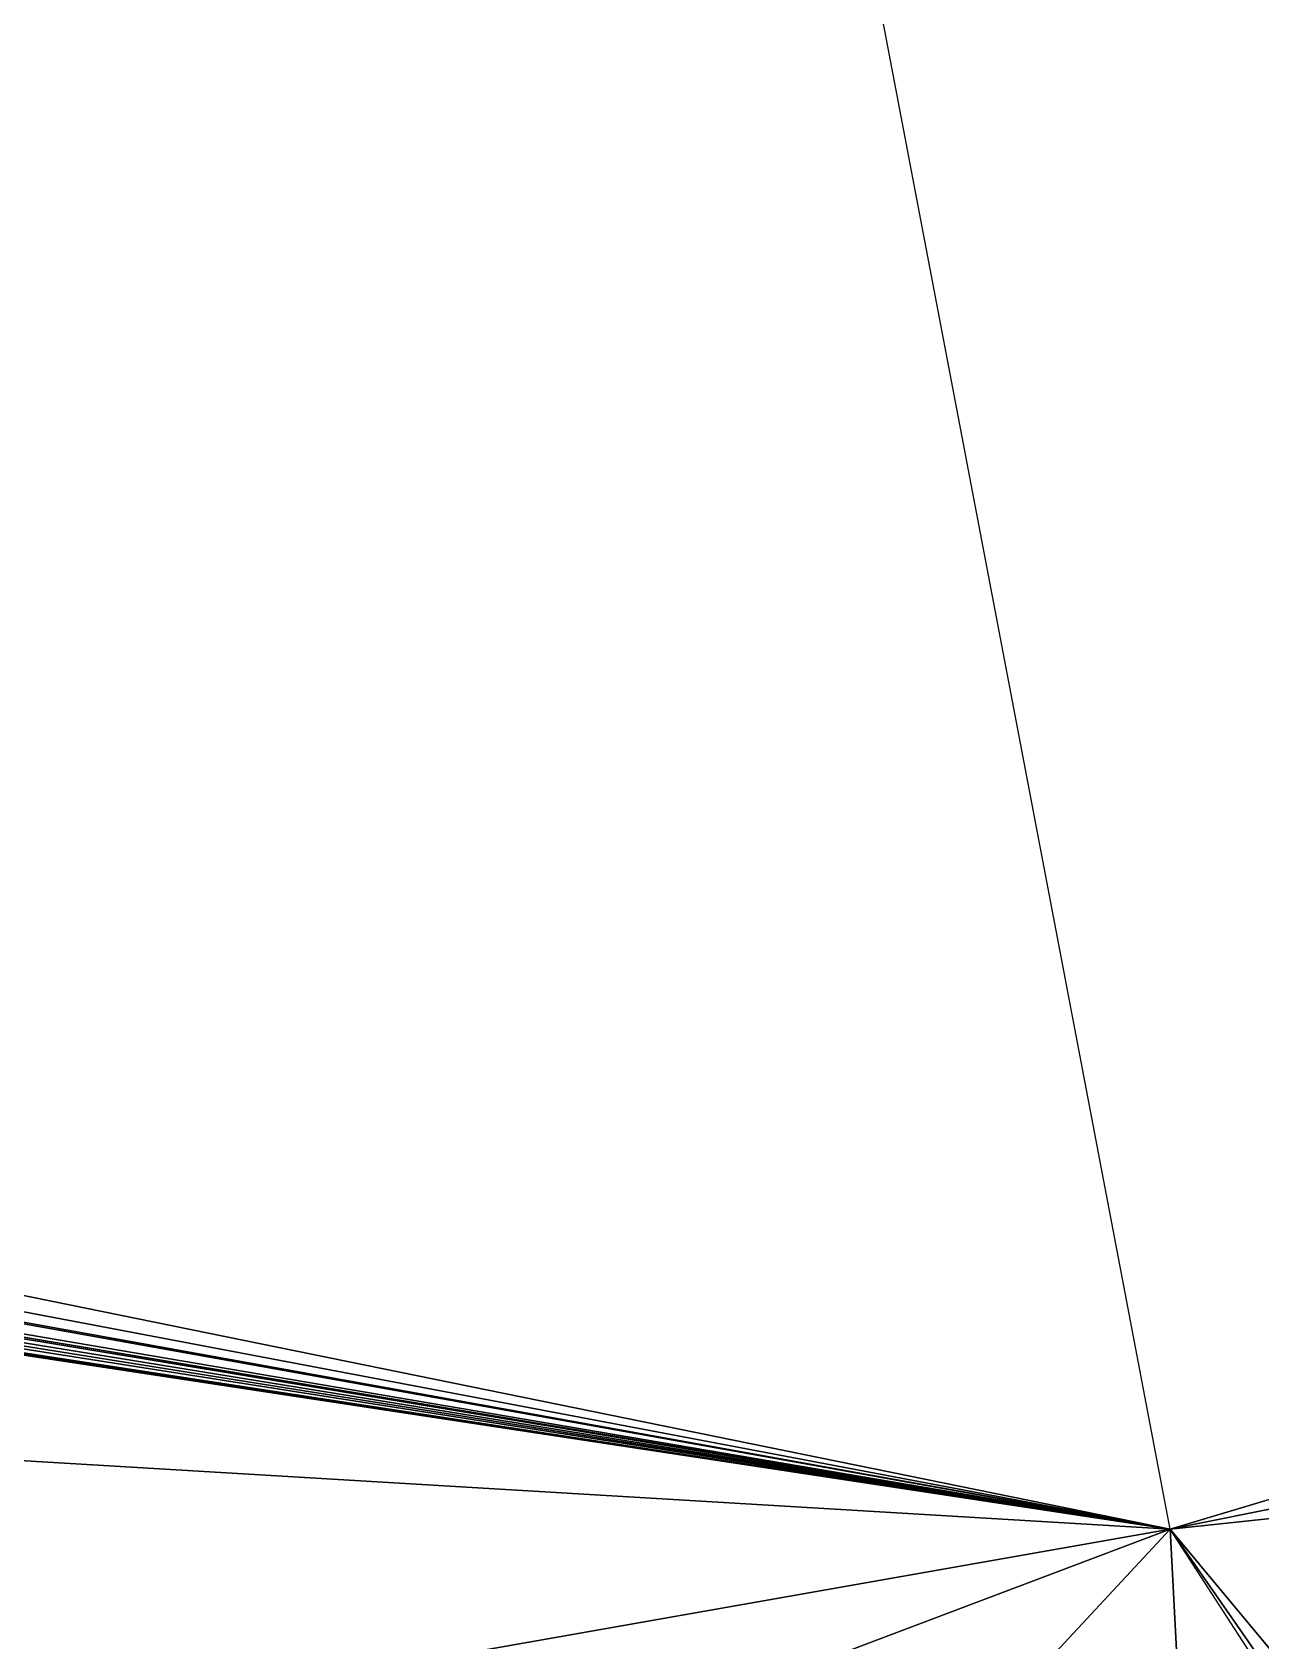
# Model space of a CAD drawing. Header units: metres. Extents: x 503497 to 504361, y 6966567 to 6966857.
# Drawn here: x 504125.05407 to 504125.06317, y 6966703.61247 to 6966703.62438 of the extents above; entities that cross this region are included whole.
import ezdxf

# ---------------------------------------------------------------- set-up
doc = ezdxf.new("R2010")
doc.units = ezdxf.units.M

msp = doc.modelspace()

# ---------------------------------------------------------------- linework, layer by layer
at = {"layer": 'SHADOW_APPROVED_20260111T072000'}
for points in [[(504125.0625, 6966703.6133), (504124.9683, 6966704.1079), (504051.7945, 6966719.0119), (504051.8887, 6966718.5173), (504125.0625, 6966703.6133)], [(504125.4218, 6966703.0603), (504125.0625, 6966703.6133), (504051.8887, 6966718.5173), (504052.248, 6966717.9643), (504125.4218, 6966703.0603)]]:
    msp.add_lwpolyline(points, close=True, dxfattribs=at)
msp.add_lwpolyline([(504124.6436, 6966689.8311), (504125.6223, 6966696.1052), (504122.7613, 6966696.5515), (504123.3955, 6966700.6171), (504123.6735, 6966701.1907), (504124.1841, 6966701.6081), (504124.6865, 6966701.7525), (504126.4679, 6966701.5261), (504126.6349, 6966702.5968), (504125.8564, 6966702.7697), (504125.4218, 6966703.0603), (504125.0625, 6966703.6133), (504124.9683, 6966704.1079), (504125.9354, 6966710.4181), (504127.8093, 6966710.1258), (504128.3574, 6966713.6393), (504140.8554, 6966711.6898), (504140.8554, 6966711.6898), (504140.7719, 6966711.1544), (504144.1851, 6966710.622), (504144.5661, 6966713.0647), (504153.1826, 6966711.7206), (504152.9477, 6966710.2148), (504167.8718, 6966707.8869)], dxfattribs=at)
at = {"layer": 'SHADOW_APPROVED_20260114T072400'}
for points in [[(504125.0625, 6966703.6133), (504124.9683, 6966704.1079), (504052.9599, 6966717.7466), (504053.0541, 6966717.252), (504125.0625, 6966703.6133)], [(504125.4218, 6966703.0603), (504125.0625, 6966703.6133), (504053.0541, 6966717.252), (504053.4134, 6966716.699), (504125.4218, 6966703.0603)]]:
    msp.add_lwpolyline(points, close=True, dxfattribs=at)
msp.add_lwpolyline([(504124.6436, 6966689.8311), (504125.6223, 6966696.1052), (504122.7613, 6966696.5515), (504123.3955, 6966700.6171), (504123.6735, 6966701.1907), (504124.1841, 6966701.6081), (504124.6865, 6966701.7525), (504126.4679, 6966701.5261), (504126.6349, 6966702.5968), (504125.8564, 6966702.7697), (504125.4218, 6966703.0603), (504125.0625, 6966703.6133), (504124.9683, 6966704.1079), (504125.9354, 6966710.4181), (504127.8093, 6966710.1258), (504128.3574, 6966713.6393), (504140.8554, 6966711.6898), (504140.8554, 6966711.6898), (504140.7719, 6966711.1544), (504144.1851, 6966710.622), (504144.5661, 6966713.0647), (504153.1826, 6966711.7206), (504152.9477, 6966710.2148), (504167.8718, 6966707.8869)], dxfattribs=at)
at = {"layer": 'SHADOW_APPROVED_20260122T071500'}
for points in [[(504125.0625, 6966703.6133), (504124.9683, 6966704.1079), (504042.4018, 6966718.876), (504042.496, 6966718.3814), (504125.0625, 6966703.6133)], [(504125.4218, 6966703.0603), (504125.0625, 6966703.6133), (504042.496, 6966718.3814), (504042.8553, 6966717.8284), (504125.4218, 6966703.0603)]]:
    msp.add_lwpolyline(points, close=True, dxfattribs=at)
msp.add_lwpolyline([(504124.6436, 6966689.8311), (504125.6223, 6966696.1052), (504122.7613, 6966696.5515), (504123.3955, 6966700.6171), (504123.6735, 6966701.1907), (504124.1841, 6966701.6081), (504124.6865, 6966701.7525), (504126.4679, 6966701.5261), (504126.6349, 6966702.5968), (504125.8564, 6966702.7697), (504125.4218, 6966703.0603), (504125.0625, 6966703.6133), (504124.9683, 6966704.1079), (504125.9354, 6966710.4181), (504127.8093, 6966710.1258), (504128.3574, 6966713.6393), (504140.8554, 6966711.6898), (504140.8554, 6966711.6898), (504140.7719, 6966711.1544), (504144.1851, 6966710.622), (504144.5661, 6966713.0647), (504153.1826, 6966711.7206), (504152.9477, 6966710.2148), (504167.8718, 6966707.8869)], dxfattribs=at)
at = {"layer": 'SHADOW_APPROVED_20260124T072500'}
for points in [[(504125.0625, 6966703.6133), (504124.9683, 6966704.1079), (504048.7252, 6966715.8229), (504048.8194, 6966715.3283), (504125.0625, 6966703.6133)], [(504125.4218, 6966703.0603), (504125.0625, 6966703.6133), (504048.8194, 6966715.3283), (504049.1787, 6966714.7753), (504125.4218, 6966703.0603)]]:
    msp.add_lwpolyline(points, close=True, dxfattribs=at)
msp.add_lwpolyline([(504124.6436, 6966689.8311), (504125.6223, 6966696.1052), (504122.7613, 6966696.5515), (504123.3955, 6966700.6171), (504123.6735, 6966701.1907), (504124.1841, 6966701.6081), (504124.6865, 6966701.7525), (504126.4679, 6966701.5261), (504126.6349, 6966702.5968), (504125.8564, 6966702.7697), (504125.4218, 6966703.0603), (504125.0625, 6966703.6133), (504124.9683, 6966704.1079), (504125.9354, 6966710.4181), (504127.8093, 6966710.1258), (504128.3574, 6966713.6393), (504140.8554, 6966711.6898), (504140.8554, 6966711.6898), (504140.7719, 6966711.1544), (504144.1851, 6966710.622), (504144.5661, 6966713.0647), (504153.1826, 6966711.7206), (504152.9477, 6966710.2148), (504167.8718, 6966707.8869)], dxfattribs=at)
at = {"layer": 'SHADOW_APPROVED_20260126T071100'}
for points in [[(504125.0625, 6966703.6133), (504124.9683, 6966704.1079), (504036.5432, 6966719.1537), (504036.6374, 6966718.6591), (504125.0625, 6966703.6133)], [(504125.4218, 6966703.0603), (504125.0625, 6966703.6133), (504036.6374, 6966718.6591), (504036.9967, 6966718.1061), (504125.4218, 6966703.0603)]]:
    msp.add_lwpolyline(points, close=True, dxfattribs=at)
msp.add_lwpolyline([(504124.6436, 6966689.8311), (504125.6223, 6966696.1052), (504122.7613, 6966696.5515), (504123.3955, 6966700.6171), (504123.6735, 6966701.1907), (504124.1841, 6966701.6081), (504124.6865, 6966701.7525), (504126.4679, 6966701.5261), (504126.6349, 6966702.5968), (504125.8564, 6966702.7697), (504125.4218, 6966703.0603), (504125.0625, 6966703.6133), (504124.9683, 6966704.1079), (504125.9354, 6966710.4181), (504127.8093, 6966710.1258), (504128.3574, 6966713.6393), (504140.8554, 6966711.6898), (504140.8554, 6966711.6898), (504140.7719, 6966711.1544), (504144.1851, 6966710.622), (504144.5661, 6966713.0647), (504153.1826, 6966711.7206), (504152.9477, 6966710.2148), (504167.8718, 6966707.8869)], dxfattribs=at)
at = {"layer": 'SHADOW_APPROVED_20260127T071900'}
for points in [[(504125.0625, 6966703.6133), (504124.9683, 6966704.1079), (504042.6254, 6966716.6005), (504042.7196, 6966716.1059), (504125.0625, 6966703.6133)], [(504125.4218, 6966703.0603), (504125.0625, 6966703.6133), (504042.7196, 6966716.1059), (504043.0789, 6966715.5529), (504125.4218, 6966703.0603)]]:
    msp.add_lwpolyline(points, close=True, dxfattribs=at)
msp.add_lwpolyline([(504124.6436, 6966689.8311), (504125.6223, 6966696.1052), (504122.7613, 6966696.5515), (504123.3955, 6966700.6171), (504123.6735, 6966701.1907), (504124.1841, 6966701.6081), (504124.6865, 6966701.7525), (504126.4679, 6966701.5261), (504126.6349, 6966702.5968), (504125.8564, 6966702.7697), (504125.4218, 6966703.0603), (504125.0625, 6966703.6133), (504124.9683, 6966704.1079), (504125.9354, 6966710.4181), (504127.8093, 6966710.1258), (504128.3574, 6966713.6393), (504140.8554, 6966711.6898), (504140.8554, 6966711.6898), (504140.7719, 6966711.1544), (504144.1851, 6966710.622), (504144.5661, 6966713.0647), (504153.1826, 6966711.7206), (504152.9477, 6966710.2148), (504167.8718, 6966707.8869)], dxfattribs=at)
at = {"layer": 'SHADOW_APPROVED_20260129T071100'}
for points in [[(504125.0625, 6966703.6133), (504124.9683, 6966704.1079), (504034.5226, 6966718.3267), (504034.6168, 6966717.8321), (504125.0625, 6966703.6133)], [(504125.4218, 6966703.0603), (504125.0625, 6966703.6133), (504034.6168, 6966717.8321), (504034.9761, 6966717.2791), (504125.4218, 6966703.0603)]]:
    msp.add_lwpolyline(points, close=True, dxfattribs=at)
msp.add_lwpolyline([(504124.6436, 6966689.8311), (504125.6223, 6966696.1052), (504122.7613, 6966696.5515), (504123.3955, 6966700.6171), (504123.6735, 6966701.1907), (504124.1841, 6966701.6081), (504124.6865, 6966701.7525), (504126.4679, 6966701.5261), (504126.6349, 6966702.5968), (504125.8564, 6966702.7697), (504125.4218, 6966703.0603), (504125.0625, 6966703.6133), (504124.9683, 6966704.1079), (504125.9354, 6966710.4181), (504127.8093, 6966710.1258), (504128.3574, 6966713.6393), (504140.8554, 6966711.6898), (504140.8554, 6966711.6898), (504140.7719, 6966711.1544), (504144.1851, 6966710.622), (504144.5661, 6966713.0647), (504153.1826, 6966711.7206), (504152.9477, 6966710.2148), (504167.8718, 6966707.8869)], dxfattribs=at)
at = {"layer": 'SHADOW_APPROVED_20260130T071100'}
for points in [[(504125.0625, 6966703.6133), (504124.9683, 6966704.1079), (504033.8364, 6966718.0221), (504033.9306, 6966717.5275), (504125.0625, 6966703.6133)], [(504125.4218, 6966703.0603), (504125.0625, 6966703.6133), (504033.9306, 6966717.5275), (504034.2899, 6966716.9745), (504125.4218, 6966703.0603)]]:
    msp.add_lwpolyline(points, close=True, dxfattribs=at)
msp.add_lwpolyline([(504124.6436, 6966689.8311), (504125.6223, 6966696.1052), (504122.7613, 6966696.5515), (504123.3955, 6966700.6171), (504123.6735, 6966701.1907), (504124.1841, 6966701.6081), (504124.6865, 6966701.7525), (504126.4679, 6966701.5261), (504126.6349, 6966702.5968), (504125.8564, 6966702.7697), (504125.4218, 6966703.0603), (504125.0625, 6966703.6133), (504124.9683, 6966704.1079), (504125.9354, 6966710.4181), (504127.8093, 6966710.1258), (504128.3574, 6966713.6393), (504140.8554, 6966711.6898), (504140.8554, 6966711.6898), (504140.7719, 6966711.1544), (504144.1851, 6966710.622), (504144.5661, 6966713.0647), (504153.1826, 6966711.7206), (504152.9477, 6966710.2148), (504167.8718, 6966707.8869)], dxfattribs=at)
at = {"layer": 'SHADOW_APPROVED_20260203T070000'}
for points in [[(504125.0625, 6966703.6133), (504124.9683, 6966704.1079), (504018.9441, 6966720.4093), (504019.0383, 6966719.9147), (504125.0625, 6966703.6133)], [(504125.4218, 6966703.0603), (504125.0625, 6966703.6133), (504019.0383, 6966719.9147), (504019.3976, 6966719.3617), (504125.4218, 6966703.0603)]]:
    msp.add_lwpolyline(points, close=True, dxfattribs=at)
msp.add_lwpolyline([(504124.6436, 6966689.8311), (504125.6223, 6966696.1052), (504122.7613, 6966696.5515), (504123.3955, 6966700.6171), (504123.6735, 6966701.1907), (504124.1841, 6966701.6081), (504124.6865, 6966701.7525), (504126.4679, 6966701.5261), (504126.6349, 6966702.5968), (504125.8564, 6966702.7697), (504125.4218, 6966703.0603), (504125.0625, 6966703.6133), (504124.9683, 6966704.1079), (504125.9354, 6966710.4181), (504127.8093, 6966710.1258), (504128.3574, 6966713.6393), (504140.8554, 6966711.6898), (504140.8554, 6966711.6898), (504140.7719, 6966711.1544), (504144.1851, 6966710.622), (504144.5661, 6966713.0647), (504153.1826, 6966711.7206), (504152.9477, 6966710.2148), (504167.8718, 6966707.8869)], dxfattribs=at)
at = {"layer": 'SHADOW_APPROVED_20260314T074000'}
msp.add_lwpolyline([(504124.6436, 6966689.8311), (504125.6223, 6966696.1052), (504122.7613, 6966696.5515), (504123.3955, 6966700.6171), (504123.6735, 6966701.1907), (504124.1841, 6966701.6081), (504124.6865, 6966701.7525), (504126.4679, 6966701.5261), (504126.6349, 6966702.5968), (504125.8564, 6966702.7697), (504125.4218, 6966703.0603), (504125.0625, 6966703.6133), (504124.9683, 6966704.1079), (504125.9354, 6966710.4181), (504127.8093, 6966710.1258), (504128.3574, 6966713.6393), (504140.8554, 6966711.6898), (504140.8554, 6966711.6898), (504140.7719, 6966711.1544), (504144.1851, 6966710.622), (504144.5661, 6966713.0647), (504153.1826, 6966711.7206), (504152.9477, 6966710.2148), (504167.8718, 6966707.8869)], dxfattribs=at)
for points in [[(504125.0625, 6966703.6133), (504124.9683, 6966704.1079), (504037.2138, 6966688.6515), (504037.308, 6966688.1569), (504125.0625, 6966703.6133)], [(504125.4218, 6966703.0603), (504125.0625, 6966703.6133), (504037.308, 6966688.1569), (504037.6673, 6966687.6039), (504125.4218, 6966703.0603)]]:
    msp.add_lwpolyline(points, close=True, dxfattribs=at)
at = {"layer": 'SHADOW_APPROVED_20260426T070000'}
msp.add_lwpolyline([(504124.6436, 6966689.8311), (504125.6223, 6966696.1052), (504122.7613, 6966696.5515), (504123.3955, 6966700.6171), (504123.6735, 6966701.1907), (504124.1841, 6966701.6081), (504124.6865, 6966701.7525), (504126.4679, 6966701.5261), (504126.6349, 6966702.5968), (504125.8564, 6966702.7697), (504125.4218, 6966703.0603), (504125.0625, 6966703.6133), (504124.9683, 6966704.1079), (504125.9354, 6966710.4181), (504127.8093, 6966710.1258), (504128.3574, 6966713.6393), (504140.8554, 6966711.6898), (504140.8554, 6966711.6898), (504140.7719, 6966711.1544), (504144.1851, 6966710.622), (504144.5661, 6966713.0647), (504153.1826, 6966711.7206), (504152.9477, 6966710.2148), (504167.8718, 6966707.8869)], dxfattribs=at)
for points in [[(504125.0625, 6966703.6133), (504124.9683, 6966704.1079), (503907.8407, 6966622.0461), (503907.9349, 6966621.5515), (504125.0625, 6966703.6133)], [(504125.4218, 6966703.0603), (504125.0625, 6966703.6133), (503907.9349, 6966621.5515), (503908.2942, 6966620.9985), (504125.4218, 6966703.0603)]]:
    msp.add_lwpolyline(points, close=True, dxfattribs=at)
at = {"layer": 'SHADOW_APPROVED_20260621T090000'}
msp.add_lwpolyline([(504124.6436, 6966689.8311), (504125.6223, 6966696.1052), (504122.7613, 6966696.5515), (504123.3955, 6966700.6171), (504123.6735, 6966701.1907), (504124.1841, 6966701.6081), (504124.6865, 6966701.7525), (504126.4679, 6966701.5261), (504126.6349, 6966702.5968), (504125.8564, 6966702.7697), (504125.4218, 6966703.0603), (504125.0625, 6966703.6133), (504124.9683, 6966704.1079), (504125.9354, 6966710.4181), (504127.8093, 6966710.1258), (504128.3574, 6966713.6393), (504140.8554, 6966711.6898), (504140.8554, 6966711.6898), (504140.7719, 6966711.1544), (504144.1851, 6966710.622), (504144.5661, 6966713.0647), (504153.1826, 6966711.7206), (504152.9477, 6966710.2148), (504167.8718, 6966707.8869)], dxfattribs=at)
for points in [[(504125.0625, 6966703.6133), (504124.9683, 6966704.1079), (504066.452, 6966641.1763), (504066.5462, 6966640.6817), (504125.0625, 6966703.6133)], [(504125.4218, 6966703.0603), (504125.0625, 6966703.6133), (504066.5462, 6966640.6817), (504066.9055, 6966640.1287), (504125.4218, 6966703.0603)]]:
    msp.add_lwpolyline(points, close=True, dxfattribs=at)
at = {"layer": 'SHADOW_APPROVED_20260621T120000'}
msp.add_lwpolyline([(504124.6436, 6966689.8311), (504125.6223, 6966696.1052), (504122.7613, 6966696.5515), (504123.3955, 6966700.6171), (504123.6735, 6966701.1907), (504124.1841, 6966701.6081), (504124.6865, 6966701.7525), (504126.4679, 6966701.5261), (504126.6349, 6966702.5968), (504125.8564, 6966702.7697), (504125.4218, 6966703.0603), (504125.0625, 6966703.6133), (504124.9683, 6966704.1079), (504125.9354, 6966710.4181), (504127.8093, 6966710.1258), (504128.3574, 6966713.6393), (504140.8554, 6966711.6898), (504140.8554, 6966711.6898), (504140.7719, 6966711.1544), (504144.1851, 6966710.622), (504144.5661, 6966713.0647), (504153.1826, 6966711.7206), (504152.9477, 6966710.2148), (504167.8718, 6966707.8869)], dxfattribs=at)
for points in [[(504125.0625, 6966703.6133), (504124.9683, 6966704.1079), (504127.5893, 6966655.4351), (504127.6835, 6966654.9405), (504125.0625, 6966703.6133)], [(504125.4218, 6966703.0603), (504125.0625, 6966703.6133), (504127.6835, 6966654.9405), (504128.0428, 6966654.3875), (504125.4218, 6966703.0603)]]:
    msp.add_lwpolyline(points, close=True, dxfattribs=at)
at = {"layer": 'SHADOW_APPROVED_20260621T140000'}
msp.add_lwpolyline([(504124.6436, 6966689.8311), (504125.6223, 6966696.1052), (504122.7613, 6966696.5515), (504123.3955, 6966700.6171), (504123.6735, 6966701.1907), (504124.1841, 6966701.6081), (504124.6865, 6966701.7525), (504126.4679, 6966701.5261), (504126.6349, 6966702.5968), (504125.8564, 6966702.7697), (504125.4218, 6966703.0603), (504125.0625, 6966703.6133), (504124.9683, 6966704.1079), (504125.9354, 6966710.4181), (504127.8093, 6966710.1258), (504128.3574, 6966713.6393), (504140.8554, 6966711.6898), (504140.8554, 6966711.6898), (504140.7719, 6966711.1544), (504144.1851, 6966710.622), (504144.5661, 6966713.0647), (504153.1826, 6966711.7206), (504152.9477, 6966710.2148), (504167.8718, 6966707.8869)], dxfattribs=at)
for points in [[(504125.0625, 6966703.6133), (504124.9683, 6966704.1079), (504163.878, 6966648.3019), (504163.9722, 6966647.8073), (504125.0625, 6966703.6133)], [(504125.4218, 6966703.0603), (504125.0625, 6966703.6133), (504163.9722, 6966647.8073), (504164.3315, 6966647.2543), (504125.4218, 6966703.0603)]]:
    msp.add_lwpolyline(points, close=True, dxfattribs=at)
at = {"layer": 'SHADOW_APPROVED_20261019T053000'}
for points in [[(504125.0625, 6966703.6133), (504124.9683, 6966704.1079), (503548.2126, 6966796.2407), (503548.3068, 6966795.7461), (504125.0625, 6966703.6133)], [(504125.4218, 6966703.0603), (504125.0625, 6966703.6133), (503548.3068, 6966795.7461), (503548.6661, 6966795.1931), (504125.4218, 6966703.0603)]]:
    msp.add_lwpolyline(points, close=True, dxfattribs=at)
msp.add_lwpolyline([(504124.6436, 6966689.8311), (504125.6223, 6966696.1052), (504122.7613, 6966696.5515), (504123.3955, 6966700.6171), (504123.6735, 6966701.1907), (504124.1841, 6966701.6081), (504124.6865, 6966701.7525), (504126.4679, 6966701.5261), (504126.6349, 6966702.5968), (504125.8564, 6966702.7697), (504125.4218, 6966703.0603), (504125.0625, 6966703.6133), (504124.9683, 6966704.1079), (504125.9354, 6966710.4181), (504127.8093, 6966710.1258), (504128.3574, 6966713.6393), (504140.8554, 6966711.6898), (504140.8554, 6966711.6898), (504140.7719, 6966711.1544), (504144.1851, 6966710.622), (504144.5661, 6966713.0647), (504153.1826, 6966711.7206), (504152.9477, 6966710.2148), (504167.8718, 6966707.8869)], dxfattribs=at)
at = {"layer": 'SHADOW_APPROVED_20261112T063500'}
for points in [[(504125.0625, 6966703.6133), (504124.9683, 6966704.1079), (504026.69, 6966720.0621), (504026.7842, 6966719.5675), (504125.0625, 6966703.6133)], [(504125.4218, 6966703.0603), (504125.0625, 6966703.6133), (504026.7842, 6966719.5675), (504027.1435, 6966719.0145), (504125.4218, 6966703.0603)]]:
    msp.add_lwpolyline(points, close=True, dxfattribs=at)
msp.add_lwpolyline([(504124.6436, 6966689.8311), (504125.6223, 6966696.1052), (504122.7613, 6966696.5515), (504123.3955, 6966700.6171), (504123.6735, 6966701.1907), (504124.1841, 6966701.6081), (504124.6865, 6966701.7525), (504126.4679, 6966701.5261), (504126.6349, 6966702.5968), (504125.8564, 6966702.7697), (504125.4218, 6966703.0603), (504125.0625, 6966703.6133), (504124.9683, 6966704.1079), (504125.9354, 6966710.4181), (504127.8093, 6966710.1258), (504128.3574, 6966713.6393), (504140.8554, 6966711.6898), (504140.8554, 6966711.6898), (504140.7719, 6966711.1544), (504144.1851, 6966710.622), (504144.5661, 6966713.0647), (504153.1826, 6966711.7206), (504152.9477, 6966710.2148), (504167.8718, 6966707.8869)], dxfattribs=at)
at = {"layer": 'SHADOW_APPROVED_20261113T063500'}
for points in [[(504125.0625, 6966703.6133), (504124.9683, 6966704.1079), (504027.1582, 6966720.4776), (504027.2524, 6966719.983), (504125.0625, 6966703.6133)], [(504125.4218, 6966703.0603), (504125.0625, 6966703.6133), (504027.2524, 6966719.983), (504027.6117, 6966719.43), (504125.4218, 6966703.0603)]]:
    msp.add_lwpolyline(points, close=True, dxfattribs=at)
msp.add_lwpolyline([(504124.6436, 6966689.8311), (504125.6223, 6966696.1052), (504122.7613, 6966696.5515), (504123.3955, 6966700.6171), (504123.6735, 6966701.1907), (504124.1841, 6966701.6081), (504124.6865, 6966701.7525), (504126.4679, 6966701.5261), (504126.6349, 6966702.5968), (504125.8564, 6966702.7697), (504125.4218, 6966703.0603), (504125.0625, 6966703.6133), (504124.9683, 6966704.1079), (504125.9354, 6966710.4181), (504127.8093, 6966710.1258), (504128.3574, 6966713.6393), (504140.8554, 6966711.6898), (504140.8554, 6966711.6898), (504140.7719, 6966711.1544), (504144.1851, 6966710.622), (504144.5661, 6966713.0647), (504153.1826, 6966711.7206), (504152.9477, 6966710.2148), (504167.8718, 6966707.8869)], dxfattribs=at)
at = {"layer": 'SHADOW_APPROVED_20261122T065200'}
for points in [[(504125.0625, 6966703.6133), (504124.9683, 6966704.1079), (504044.8042, 6966718.5587), (504044.8984, 6966718.0641), (504125.0625, 6966703.6133)], [(504125.4218, 6966703.0603), (504125.0625, 6966703.6133), (504044.8984, 6966718.0641), (504045.2577, 6966717.5111), (504125.4218, 6966703.0603)]]:
    msp.add_lwpolyline(points, close=True, dxfattribs=at)
msp.add_lwpolyline([(504124.6436, 6966689.8311), (504125.6223, 6966696.1052), (504122.7613, 6966696.5515), (504123.3955, 6966700.6171), (504123.6735, 6966701.1907), (504124.1841, 6966701.6081), (504124.6865, 6966701.7525), (504126.4679, 6966701.5261), (504126.6349, 6966702.5968), (504125.8564, 6966702.7697), (504125.4218, 6966703.0603), (504125.0625, 6966703.6133), (504124.9683, 6966704.1079), (504125.9354, 6966710.4181), (504127.8093, 6966710.1258), (504128.3574, 6966713.6393), (504140.8554, 6966711.6898), (504140.8554, 6966711.6898), (504140.7719, 6966711.1544), (504144.1851, 6966710.622), (504144.5661, 6966713.0647), (504153.1826, 6966711.7206), (504152.9477, 6966710.2148), (504167.8718, 6966707.8869)], dxfattribs=at)
at = {"layer": 'SHADOW_APPROVED_20261123T070300'}
for points in [[(504125.0625, 6966703.6133), (504124.9683, 6966704.1079), (504052.5714, 6966716.1144), (504052.6656, 6966715.6198), (504125.0625, 6966703.6133)], [(504125.4218, 6966703.0603), (504125.0625, 6966703.6133), (504052.6656, 6966715.6198), (504053.0249, 6966715.0668), (504125.4218, 6966703.0603)]]:
    msp.add_lwpolyline(points, close=True, dxfattribs=at)
msp.add_lwpolyline([(504124.6436, 6966689.8311), (504125.6223, 6966696.1052), (504122.7613, 6966696.5515), (504123.3955, 6966700.6171), (504123.6735, 6966701.1907), (504124.1841, 6966701.6081), (504124.6865, 6966701.7525), (504126.4679, 6966701.5261), (504126.6349, 6966702.5968), (504125.8564, 6966702.7697), (504125.4218, 6966703.0603), (504125.0625, 6966703.6133), (504124.9683, 6966704.1079), (504125.9354, 6966710.4181), (504127.8093, 6966710.1258), (504128.3574, 6966713.6393), (504140.8554, 6966711.6898), (504140.8554, 6966711.6898), (504140.7719, 6966711.1544), (504144.1851, 6966710.622), (504144.5661, 6966713.0647), (504153.1826, 6966711.7206), (504152.9477, 6966710.2148), (504167.8718, 6966707.8869)], dxfattribs=at)
at = {"layer": 'SHADOW_APPROVED_20261221T090000'}
msp.add_lwpolyline([(504124.6436, 6966689.8311), (504125.6223, 6966696.1052), (504122.7613, 6966696.5515), (504123.3955, 6966700.6171), (504123.6735, 6966701.1907), (504124.1841, 6966701.6081), (504124.6865, 6966701.7525), (504126.4679, 6966701.5261), (504126.6349, 6966702.5968), (504125.8564, 6966702.7697), (504125.4218, 6966703.0603), (504125.0625, 6966703.6133), (504124.9683, 6966704.1079), (504125.9354, 6966710.4181), (504127.8093, 6966710.1258), (504128.3574, 6966713.6393), (504140.8554, 6966711.6898), (504140.8554, 6966711.6898), (504140.7719, 6966711.1544), (504144.1851, 6966710.622), (504144.5661, 6966713.0647), (504153.1826, 6966711.7206), (504152.9477, 6966710.2148), (504167.8718, 6966707.8869)], dxfattribs=at)
for points in [[(504125.0625, 6966703.6133), (504124.9683, 6966704.1079), (504094.7136, 6966705.9073), (504094.8078, 6966705.4127), (504125.0625, 6966703.6133)], [(504125.4218, 6966703.0603), (504125.0625, 6966703.6133), (504094.8078, 6966705.4127), (504095.1671, 6966704.8597), (504125.4218, 6966703.0603)]]:
    msp.add_lwpolyline(points, close=True, dxfattribs=at)
at = {"layer": 'SHADOW_APPROVED_20261221T120000'}
msp.add_lwpolyline([(504124.6436, 6966689.8311), (504125.6223, 6966696.1052), (504122.7613, 6966696.5515), (504123.3955, 6966700.6171), (504123.6735, 6966701.1907), (504124.1841, 6966701.6081), (504124.6865, 6966701.7525), (504126.4679, 6966701.5261), (504126.6349, 6966702.5968), (504125.8564, 6966702.7697), (504125.4218, 6966703.0603), (504125.0625, 6966703.6133), (504124.9683, 6966704.1079), (504125.9354, 6966710.4181), (504127.8093, 6966710.1258), (504128.3574, 6966713.6393), (504140.8554, 6966711.6898), (504140.8554, 6966711.6898), (504140.7719, 6966711.1544), (504144.1851, 6966710.622), (504144.5661, 6966713.0647), (504153.1826, 6966711.7206), (504152.9477, 6966710.2148), (504167.8718, 6966707.8869)], dxfattribs=at)
for points in [[(504125.0625, 6966703.6133), (504124.9683, 6966704.1079), (504127.2408, 6966701.3771), (504127.335, 6966700.8825), (504125.0625, 6966703.6133)], [(504125.4218, 6966703.0603), (504125.0625, 6966703.6133), (504127.335, 6966700.8825), (504127.6943, 6966700.3295), (504125.4218, 6966703.0603)]]:
    msp.add_lwpolyline(points, close=True, dxfattribs=at)
at = {"layer": 'SHADOW_APPROVED_20261221T150000'}
msp.add_lwpolyline([(504124.6436, 6966689.8311), (504125.6223, 6966696.1052), (504122.7613, 6966696.5515), (504123.3955, 6966700.6171), (504123.6735, 6966701.1907), (504124.1841, 6966701.6081), (504124.6865, 6966701.7525), (504126.4679, 6966701.5261), (504126.6349, 6966702.5968), (504125.8564, 6966702.7697), (504125.4218, 6966703.0603), (504125.0625, 6966703.6133), (504124.9683, 6966704.1079), (504125.9354, 6966710.4181), (504127.8093, 6966710.1258), (504128.3574, 6966713.6393), (504140.8554, 6966711.6898), (504140.8554, 6966711.6898), (504140.7719, 6966711.1544), (504144.1851, 6966710.622), (504144.5661, 6966713.0647), (504153.1826, 6966711.7206), (504152.9477, 6966710.2148), (504167.8718, 6966707.8869)], dxfattribs=at)
for points in [[(504125.0625, 6966703.6133), (504124.9683, 6966704.1079), (504162.6622, 6966708.1282), (504162.7564, 6966707.6336), (504125.0625, 6966703.6133)], [(504125.4218, 6966703.0603), (504125.0625, 6966703.6133), (504162.7564, 6966707.6336), (504163.1157, 6966707.0806), (504125.4218, 6966703.0603)]]:
    msp.add_lwpolyline(points, close=True, dxfattribs=at)
at = {"layer": 'SHADOW_APPROVED_20261221T160000'}
for points in [[(504125.0625, 6966703.6133), (504124.9683, 6966704.1079), (504184.5301, 6966716.0597), (504184.6243, 6966715.5651), (504125.0625, 6966703.6133)], [(504125.4218, 6966703.0603), (504125.0625, 6966703.6133), (504184.6243, 6966715.5651), (504184.9836, 6966715.0121), (504125.4218, 6966703.0603)]]:
    msp.add_lwpolyline(points, close=True, dxfattribs=at)
msp.add_lwpolyline([(504124.6436, 6966689.8311), (504125.6223, 6966696.1052), (504122.7613, 6966696.5515), (504123.3955, 6966700.6171), (504123.6735, 6966701.1907), (504124.1841, 6966701.6081), (504124.6865, 6966701.7525), (504126.4679, 6966701.5261), (504126.6349, 6966702.5968), (504125.8564, 6966702.7697), (504125.4218, 6966703.0603), (504125.0625, 6966703.6133), (504124.9683, 6966704.1079), (504125.9354, 6966710.4181), (504127.8093, 6966710.1258), (504128.3574, 6966713.6393), (504140.8554, 6966711.6898), (504140.8554, 6966711.6898), (504140.7719, 6966711.1544), (504144.1851, 6966710.622), (504144.5661, 6966713.0647), (504153.1826, 6966711.7206), (504152.9477, 6966710.2148), (504167.8718, 6966707.8869)], dxfattribs=at)
at = {"layer": 'SHADOW_APPROVED_20261221T170000'}
for points in [[(504125.0625, 6966703.6133), (504124.9683, 6966704.1079), (504228.1682, 6966734.9955), (504228.2624, 6966734.5009), (504125.0625, 6966703.6133)], [(504125.4218, 6966703.0603), (504125.0625, 6966703.6133), (504228.2624, 6966734.5009), (504228.6217, 6966733.9479), (504125.4218, 6966703.0603)]]:
    msp.add_lwpolyline(points, close=True, dxfattribs=at)
msp.add_lwpolyline([(504124.6436, 6966689.8311), (504125.6223, 6966696.1052), (504122.7613, 6966696.5515), (504123.3955, 6966700.6171), (504123.6735, 6966701.1907), (504124.1841, 6966701.6081), (504124.6865, 6966701.7525), (504126.4679, 6966701.5261), (504126.6349, 6966702.5968), (504125.8564, 6966702.7697), (504125.4218, 6966703.0603), (504125.0625, 6966703.6133), (504124.9683, 6966704.1079), (504125.9354, 6966710.4181), (504127.8093, 6966710.1258), (504128.3574, 6966713.6393), (504140.8554, 6966711.6898), (504140.8554, 6966711.6898), (504140.7719, 6966711.1544), (504144.1851, 6966710.622), (504144.5661, 6966713.0647), (504153.1826, 6966711.7206), (504152.9477, 6966710.2148), (504167.8718, 6966707.8869)], dxfattribs=at)
at = {"layer": 'SHADOW_COMPARATOR_RL48_20260111T072000'}
msp.add_lwpolyline([(504124.6436, 6966689.8311), (504125.6223, 6966696.1052), (504122.7613, 6966696.5515), (504123.3955, 6966700.6171), (504123.6735, 6966701.1907), (504124.1841, 6966701.6081), (504124.6865, 6966701.7525), (504126.4679, 6966701.5261), (504126.6349, 6966702.5968), (504125.8564, 6966702.7697), (504125.4218, 6966703.0603), (504125.0625, 6966703.6133), (504124.9683, 6966704.1079), (504125.9354, 6966710.4181), (504127.8093, 6966710.1258), (504128.3574, 6966713.6393), (504140.8554, 6966711.6898), (504140.8554, 6966711.6898), (504140.7719, 6966711.1544), (504144.1851, 6966710.622), (504144.5661, 6966713.0647), (504153.1826, 6966711.7206), (504152.9477, 6966710.2148), (504167.8718, 6966707.8869)], dxfattribs=at)
for points in [[(504125.0625, 6966703.6133), (504124.9683, 6966704.1079), (504079.341, 6966713.4013), (504079.4352, 6966712.9067), (504125.0625, 6966703.6133)], [(504125.4218, 6966703.0603), (504125.0625, 6966703.6133), (504079.4352, 6966712.9067), (504079.7945, 6966712.3537), (504125.4218, 6966703.0603)]]:
    msp.add_lwpolyline(points, close=True, dxfattribs=at)
at = {"layer": 'SHADOW_COMPARATOR_RL48_20260114T072400'}
msp.add_lwpolyline([(504124.6436, 6966689.8311), (504125.6223, 6966696.1052), (504122.7613, 6966696.5515), (504123.3955, 6966700.6171), (504123.6735, 6966701.1907), (504124.1841, 6966701.6081), (504124.6865, 6966701.7525), (504126.4679, 6966701.5261), (504126.6349, 6966702.5968), (504125.8564, 6966702.7697), (504125.4218, 6966703.0603), (504125.0625, 6966703.6133), (504124.9683, 6966704.1079), (504125.9354, 6966710.4181), (504127.8093, 6966710.1258), (504128.3574, 6966713.6393), (504140.8554, 6966711.6898), (504140.8554, 6966711.6898), (504140.7719, 6966711.1544), (504144.1851, 6966710.622), (504144.5661, 6966713.0647), (504153.1826, 6966711.7206), (504152.9477, 6966710.2148), (504167.8718, 6966707.8869)], dxfattribs=at)
for points in [[(504125.0625, 6966703.6133), (504124.9683, 6966704.1079), (504080.0677, 6966712.6123), (504080.1619, 6966712.1177), (504125.0625, 6966703.6133)], [(504125.4218, 6966703.0603), (504125.0625, 6966703.6133), (504080.1619, 6966712.1177), (504080.5212, 6966711.5647), (504125.4218, 6966703.0603)]]:
    msp.add_lwpolyline(points, close=True, dxfattribs=at)
at = {"layer": 'SHADOW_COMPARATOR_RL48_20260122T071500'}
msp.add_lwpolyline([(504124.6436, 6966689.8311), (504125.6223, 6966696.1052), (504122.7613, 6966696.5515), (504123.3955, 6966700.6171), (504123.6735, 6966701.1907), (504124.1841, 6966701.6081), (504124.6865, 6966701.7525), (504126.4679, 6966701.5261), (504126.6349, 6966702.5968), (504125.8564, 6966702.7697), (504125.4218, 6966703.0603), (504125.0625, 6966703.6133), (504124.9683, 6966704.1079), (504125.9354, 6966710.4181), (504127.8093, 6966710.1258), (504128.3574, 6966713.6393), (504140.8554, 6966711.6898), (504140.8554, 6966711.6898), (504140.7719, 6966711.1544), (504144.1851, 6966710.622), (504144.5661, 6966713.0647), (504153.1826, 6966711.7206), (504152.9477, 6966710.2148), (504167.8718, 6966707.8869)], dxfattribs=at)
for points in [[(504125.0625, 6966703.6133), (504124.9683, 6966704.1079), (504073.4842, 6966713.3165), (504073.5784, 6966712.8219), (504125.0625, 6966703.6133)], [(504125.4218, 6966703.0603), (504125.0625, 6966703.6133), (504073.5784, 6966712.8219), (504073.9377, 6966712.2689), (504125.4218, 6966703.0603)]]:
    msp.add_lwpolyline(points, close=True, dxfattribs=at)
at = {"layer": 'SHADOW_COMPARATOR_RL48_20260124T072500'}
msp.add_lwpolyline([(504124.6436, 6966689.8311), (504125.6223, 6966696.1052), (504122.7613, 6966696.5515), (504123.3955, 6966700.6171), (504123.6735, 6966701.1907), (504124.1841, 6966701.6081), (504124.6865, 6966701.7525), (504126.4679, 6966701.5261), (504126.6349, 6966702.5968), (504125.8564, 6966702.7697), (504125.4218, 6966703.0603), (504125.0625, 6966703.6133), (504124.9683, 6966704.1079), (504125.9354, 6966710.4181), (504127.8093, 6966710.1258), (504128.3574, 6966713.6393), (504140.8554, 6966711.6898), (504140.8554, 6966711.6898), (504140.7719, 6966711.1544), (504144.1851, 6966710.622), (504144.5661, 6966713.0647), (504153.1826, 6966711.7206), (504152.9477, 6966710.2148), (504167.8718, 6966707.8869)], dxfattribs=at)
for points in [[(504125.0625, 6966703.6133), (504124.9683, 6966704.1079), (504077.4271, 6966711.4128), (504077.5213, 6966710.9182), (504125.0625, 6966703.6133)], [(504125.4218, 6966703.0603), (504125.0625, 6966703.6133), (504077.5213, 6966710.9182), (504077.8806, 6966710.3652), (504125.4218, 6966703.0603)]]:
    msp.add_lwpolyline(points, close=True, dxfattribs=at)
at = {"layer": 'SHADOW_COMPARATOR_RL48_20260126T071100'}
msp.add_lwpolyline([(504124.6436, 6966689.8311), (504125.6223, 6966696.1052), (504122.7613, 6966696.5515), (504123.3955, 6966700.6171), (504123.6735, 6966701.1907), (504124.1841, 6966701.6081), (504124.6865, 6966701.7525), (504126.4679, 6966701.5261), (504126.6349, 6966702.5968), (504125.8564, 6966702.7697), (504125.4218, 6966703.0603), (504125.0625, 6966703.6133), (504124.9683, 6966704.1079), (504125.9354, 6966710.4181), (504127.8093, 6966710.1258), (504128.3574, 6966713.6393), (504140.8554, 6966711.6898), (504140.8554, 6966711.6898), (504140.7719, 6966711.1544), (504144.1851, 6966710.622), (504144.5661, 6966713.0647), (504153.1826, 6966711.7206), (504152.9477, 6966710.2148), (504167.8718, 6966707.8869)], dxfattribs=at)
for points in [[(504125.0625, 6966703.6133), (504124.9683, 6966704.1079), (504069.8311, 6966713.4897), (504069.9253, 6966712.9951), (504125.0625, 6966703.6133)], [(504125.4218, 6966703.0603), (504125.0625, 6966703.6133), (504069.9253, 6966712.9951), (504070.2846, 6966712.4421), (504125.4218, 6966703.0603)]]:
    msp.add_lwpolyline(points, close=True, dxfattribs=at)
at = {"layer": 'SHADOW_COMPARATOR_RL48_20260127T071900'}
msp.add_lwpolyline([(504124.6436, 6966689.8311), (504125.6223, 6966696.1052), (504122.7613, 6966696.5515), (504123.3955, 6966700.6171), (504123.6735, 6966701.1907), (504124.1841, 6966701.6081), (504124.6865, 6966701.7525), (504126.4679, 6966701.5261), (504126.6349, 6966702.5968), (504125.8564, 6966702.7697), (504125.4218, 6966703.0603), (504125.0625, 6966703.6133), (504124.9683, 6966704.1079), (504125.9354, 6966710.4181), (504127.8093, 6966710.1258), (504128.3574, 6966713.6393), (504140.8554, 6966711.6898), (504140.8554, 6966711.6898), (504140.7719, 6966711.1544), (504144.1851, 6966710.622), (504144.5661, 6966713.0647), (504153.1826, 6966711.7206), (504152.9477, 6966710.2148), (504167.8718, 6966707.8869)], dxfattribs=at)
for points in [[(504125.0625, 6966703.6133), (504124.9683, 6966704.1079), (504073.6236, 6966711.8976), (504073.7178, 6966711.403), (504125.0625, 6966703.6133)], [(504125.4218, 6966703.0603), (504125.0625, 6966703.6133), (504073.7178, 6966711.403), (504074.0771, 6966710.85), (504125.4218, 6966703.0603)]]:
    msp.add_lwpolyline(points, close=True, dxfattribs=at)
at = {"layer": 'SHADOW_COMPARATOR_RL48_20260129T071100'}
msp.add_lwpolyline([(504124.6436, 6966689.8311), (504125.6223, 6966696.1052), (504122.7613, 6966696.5515), (504123.3955, 6966700.6171), (504123.6735, 6966701.1907), (504124.1841, 6966701.6081), (504124.6865, 6966701.7525), (504126.4679, 6966701.5261), (504126.6349, 6966702.5968), (504125.8564, 6966702.7697), (504125.4218, 6966703.0603), (504125.0625, 6966703.6133), (504124.9683, 6966704.1079), (504125.9354, 6966710.4181), (504127.8093, 6966710.1258), (504128.3574, 6966713.6393), (504140.8554, 6966711.6898), (504140.8554, 6966711.6898), (504140.7719, 6966711.1544), (504144.1851, 6966710.622), (504144.5661, 6966713.0647), (504153.1826, 6966711.7206), (504152.9477, 6966710.2148), (504167.8718, 6966707.8869)], dxfattribs=at)
for points in [[(504125.0625, 6966703.6133), (504124.9683, 6966704.1079), (504068.5711, 6966712.974), (504068.6653, 6966712.4794), (504125.0625, 6966703.6133)], [(504125.4218, 6966703.0603), (504125.0625, 6966703.6133), (504068.6653, 6966712.4794), (504069.0246, 6966711.9264), (504125.4218, 6966703.0603)]]:
    msp.add_lwpolyline(points, close=True, dxfattribs=at)
at = {"layer": 'SHADOW_COMPARATOR_RL48_20260130T071100'}
msp.add_lwpolyline([(504124.6436, 6966689.8311), (504125.6223, 6966696.1052), (504122.7613, 6966696.5515), (504123.3955, 6966700.6171), (504123.6735, 6966701.1907), (504124.1841, 6966701.6081), (504124.6865, 6966701.7525), (504126.4679, 6966701.5261), (504126.6349, 6966702.5968), (504125.8564, 6966702.7697), (504125.4218, 6966703.0603), (504125.0625, 6966703.6133), (504124.9683, 6966704.1079), (504125.9354, 6966710.4181), (504127.8093, 6966710.1258), (504128.3574, 6966713.6393), (504140.8554, 6966711.6898), (504140.8554, 6966711.6898), (504140.7719, 6966711.1544), (504144.1851, 6966710.622), (504144.5661, 6966713.0647), (504153.1826, 6966711.7206), (504152.9477, 6966710.2148), (504167.8718, 6966707.8869)], dxfattribs=at)
for points in [[(504125.0625, 6966703.6133), (504124.9683, 6966704.1079), (504068.1432, 6966712.7841), (504068.2374, 6966712.2895), (504125.0625, 6966703.6133)], [(504125.4218, 6966703.0603), (504125.0625, 6966703.6133), (504068.2374, 6966712.2895), (504068.5967, 6966711.7365), (504125.4218, 6966703.0603)]]:
    msp.add_lwpolyline(points, close=True, dxfattribs=at)
at = {"layer": 'SHADOW_COMPARATOR_RL48_20260203T070000'}
for points in [[(504125.0625, 6966703.6133), (504124.9683, 6966704.1079), (504058.8572, 6966714.2726), (504058.9514, 6966713.778), (504125.0625, 6966703.6133)], [(504125.4218, 6966703.0603), (504125.0625, 6966703.6133), (504058.9514, 6966713.778), (504059.3107, 6966713.225), (504125.4218, 6966703.0603)]]:
    msp.add_lwpolyline(points, close=True, dxfattribs=at)
msp.add_lwpolyline([(504124.6436, 6966689.8311), (504125.6223, 6966696.1052), (504122.7613, 6966696.5515), (504123.3955, 6966700.6171), (504123.6735, 6966701.1907), (504124.1841, 6966701.6081), (504124.6865, 6966701.7525), (504126.4679, 6966701.5261), (504126.6349, 6966702.5968), (504125.8564, 6966702.7697), (504125.4218, 6966703.0603), (504125.0625, 6966703.6133), (504124.9683, 6966704.1079), (504125.9354, 6966710.4181), (504127.8093, 6966710.1258), (504128.3574, 6966713.6393), (504140.8554, 6966711.6898), (504140.8554, 6966711.6898), (504140.7719, 6966711.1544), (504144.1851, 6966710.622), (504144.5661, 6966713.0647), (504153.1826, 6966711.7206), (504152.9477, 6966710.2148), (504167.8718, 6966707.8869)], dxfattribs=at)
at = {"layer": 'SHADOW_COMPARATOR_RL48_20260314T074000'}
msp.add_lwpolyline([(504124.6436, 6966689.8311), (504125.6223, 6966696.1052), (504122.7613, 6966696.5515), (504123.3955, 6966700.6171), (504123.6735, 6966701.1907), (504124.1841, 6966701.6081), (504124.6865, 6966701.7525), (504126.4679, 6966701.5261), (504126.6349, 6966702.5968), (504125.8564, 6966702.7697), (504125.4218, 6966703.0603), (504125.0625, 6966703.6133), (504124.9683, 6966704.1079), (504125.9354, 6966710.4181), (504127.8093, 6966710.1258), (504128.3574, 6966713.6393), (504140.8554, 6966711.6898), (504140.8554, 6966711.6898), (504140.7719, 6966711.1544), (504144.1851, 6966710.622), (504144.5661, 6966713.0647), (504153.1826, 6966711.7206), (504152.9477, 6966710.2148), (504167.8718, 6966707.8869)], dxfattribs=at)
for points in [[(504125.0625, 6966703.6133), (504124.9683, 6966704.1079), (504070.2492, 6966694.4701), (504070.3434, 6966693.9755), (504125.0625, 6966703.6133)], [(504125.4218, 6966703.0603), (504125.0625, 6966703.6133), (504070.3434, 6966693.9755), (504070.7027, 6966693.4225), (504125.4218, 6966703.0603)]]:
    msp.add_lwpolyline(points, close=True, dxfattribs=at)
at = {"layer": 'SHADOW_COMPARATOR_RL48_20260426T070000'}
msp.add_lwpolyline([(504124.6436, 6966689.8311), (504125.6223, 6966696.1052), (504122.7613, 6966696.5515), (504123.3955, 6966700.6171), (504123.6735, 6966701.1907), (504124.1841, 6966701.6081), (504124.6865, 6966701.7525), (504126.4679, 6966701.5261), (504126.6349, 6966702.5968), (504125.8564, 6966702.7697), (504125.4218, 6966703.0603), (504125.0625, 6966703.6133), (504124.9683, 6966704.1079), (504125.9354, 6966710.4181), (504127.8093, 6966710.1258), (504128.3574, 6966713.6393), (504140.8554, 6966711.6898), (504140.8554, 6966711.6898), (504140.7719, 6966711.1544), (504144.1851, 6966710.622), (504144.5661, 6966713.0647), (504153.1826, 6966711.7206), (504152.9477, 6966710.2148), (504167.8718, 6966707.8869)], dxfattribs=at)
for points in [[(504125.0625, 6966703.6133), (504124.9683, 6966704.1079), (503989.579, 6966652.9385), (503989.6732, 6966652.4439), (504125.0625, 6966703.6133)], [(504125.4218, 6966703.0603), (504125.0625, 6966703.6133), (503989.6732, 6966652.4439), (503990.0325, 6966651.8909), (504125.4218, 6966703.0603)]]:
    msp.add_lwpolyline(points, close=True, dxfattribs=at)
at = {"layer": 'SHADOW_COMPARATOR_RL48_20260621T090000'}
msp.add_lwpolyline([(504124.6436, 6966689.8311), (504125.6223, 6966696.1052), (504122.7613, 6966696.5515), (504123.3955, 6966700.6171), (504123.6735, 6966701.1907), (504124.1841, 6966701.6081), (504124.6865, 6966701.7525), (504126.4679, 6966701.5261), (504126.6349, 6966702.5968), (504125.8564, 6966702.7697), (504125.4218, 6966703.0603), (504125.0625, 6966703.6133), (504124.9683, 6966704.1079), (504125.9354, 6966710.4181), (504127.8093, 6966710.1258), (504128.3574, 6966713.6393), (504140.8554, 6966711.6898), (504140.8554, 6966711.6898), (504140.7719, 6966711.1544), (504144.1851, 6966710.622), (504144.5661, 6966713.0647), (504153.1826, 6966711.7206), (504152.9477, 6966710.2148), (504167.8718, 6966707.8869)], dxfattribs=at)
for points in [[(504125.0625, 6966703.6133), (504124.9683, 6966704.1079), (504088.4806, 6966664.8671), (504088.5748, 6966664.3725), (504125.0625, 6966703.6133)], [(504125.4218, 6966703.0603), (504125.0625, 6966703.6133), (504088.5748, 6966664.3725), (504088.9341, 6966663.8195), (504125.4218, 6966703.0603)]]:
    msp.add_lwpolyline(points, close=True, dxfattribs=at)
at = {"layer": 'SHADOW_COMPARATOR_RL48_20260621T120000'}
msp.add_lwpolyline([(504124.6436, 6966689.8311), (504125.6223, 6966696.1052), (504122.7613, 6966696.5515), (504123.3955, 6966700.6171), (504123.6735, 6966701.1907), (504124.1841, 6966701.6081), (504124.6865, 6966701.7525), (504126.4679, 6966701.5261), (504126.6349, 6966702.5968), (504125.8564, 6966702.7697), (504125.4218, 6966703.0603), (504125.0625, 6966703.6133), (504124.9683, 6966704.1079), (504125.9354, 6966710.4181), (504127.8093, 6966710.1258), (504128.3574, 6966713.6393), (504140.8554, 6966711.6898), (504140.8554, 6966711.6898), (504140.7719, 6966711.1544), (504144.1851, 6966710.622), (504144.5661, 6966713.0647), (504153.1826, 6966711.7206), (504152.9477, 6966710.2148), (504167.8718, 6966707.8869)], dxfattribs=at)
for points in [[(504125.0625, 6966703.6133), (504124.9683, 6966704.1079), (504126.6026, 6966673.7581), (504126.6968, 6966673.2635), (504125.0625, 6966703.6133)], [(504125.4218, 6966703.0603), (504125.0625, 6966703.6133), (504126.6968, 6966673.2635), (504127.0561, 6966672.7105), (504125.4218, 6966703.0603)]]:
    msp.add_lwpolyline(points, close=True, dxfattribs=at)
at = {"layer": 'SHADOW_COMPARATOR_RL48_20261019T053000'}
for points in [[(504125.0625, 6966703.6133), (504124.9683, 6966704.1079), (503765.3339, 6966761.557), (503765.4281, 6966761.0624), (504125.0625, 6966703.6133)], [(504125.4218, 6966703.0603), (504125.0625, 6966703.6133), (503765.4281, 6966761.0624), (503765.7874, 6966760.5094), (504125.4218, 6966703.0603)]]:
    msp.add_lwpolyline(points, close=True, dxfattribs=at)
msp.add_lwpolyline([(504124.6436, 6966689.8311), (504125.6223, 6966696.1052), (504122.7613, 6966696.5515), (504123.3955, 6966700.6171), (504123.6735, 6966701.1907), (504124.1841, 6966701.6081), (504124.6865, 6966701.7525), (504126.4679, 6966701.5261), (504126.6349, 6966702.5968), (504125.8564, 6966702.7697), (504125.4218, 6966703.0603), (504125.0625, 6966703.6133), (504124.9683, 6966704.1079), (504125.9354, 6966710.4181), (504127.8093, 6966710.1258), (504128.3574, 6966713.6393), (504140.8554, 6966711.6898), (504140.8554, 6966711.6898), (504140.7719, 6966711.1544), (504144.1851, 6966710.622), (504144.5661, 6966713.0647), (504153.1826, 6966711.7206), (504152.9477, 6966710.2148), (504167.8718, 6966707.8869)], dxfattribs=at)
at = {"layer": 'SHADOW_COMPARATOR_RL48_20261112T063500'}
for points in [[(504125.0625, 6966703.6133), (504124.9683, 6966704.1079), (504063.6871, 6966714.0561), (504063.7813, 6966713.5615), (504125.0625, 6966703.6133)], [(504125.4218, 6966703.0603), (504125.0625, 6966703.6133), (504063.7813, 6966713.5615), (504064.1406, 6966713.0085), (504125.4218, 6966703.0603)]]:
    msp.add_lwpolyline(points, close=True, dxfattribs=at)
msp.add_lwpolyline([(504124.6436, 6966689.8311), (504125.6223, 6966696.1052), (504122.7613, 6966696.5515), (504123.3955, 6966700.6171), (504123.6735, 6966701.1907), (504124.1841, 6966701.6081), (504124.6865, 6966701.7525), (504126.4679, 6966701.5261), (504126.6349, 6966702.5968), (504125.8564, 6966702.7697), (504125.4218, 6966703.0603), (504125.0625, 6966703.6133), (504124.9683, 6966704.1079), (504125.9354, 6966710.4181), (504127.8093, 6966710.1258), (504128.3574, 6966713.6393), (504140.8554, 6966711.6898), (504140.8554, 6966711.6898), (504140.7719, 6966711.1544), (504144.1851, 6966710.622), (504144.5661, 6966713.0647), (504153.1826, 6966711.7206), (504152.9477, 6966710.2148), (504167.8718, 6966707.8869)], dxfattribs=at)
at = {"layer": 'SHADOW_COMPARATOR_RL48_20261113T063500'}
for points in [[(504125.0625, 6966703.6133), (504124.9683, 6966704.1079), (504063.9791, 6966714.3152), (504064.0733, 6966713.8206), (504125.0625, 6966703.6133)], [(504125.4218, 6966703.0603), (504125.0625, 6966703.6133), (504064.0733, 6966713.8206), (504064.4326, 6966713.2676), (504125.4218, 6966703.0603)]]:
    msp.add_lwpolyline(points, close=True, dxfattribs=at)
msp.add_lwpolyline([(504124.6436, 6966689.8311), (504125.6223, 6966696.1052), (504122.7613, 6966696.5515), (504123.3955, 6966700.6171), (504123.6735, 6966701.1907), (504124.1841, 6966701.6081), (504124.6865, 6966701.7525), (504126.4679, 6966701.5261), (504126.6349, 6966702.5968), (504125.8564, 6966702.7697), (504125.4218, 6966703.0603), (504125.0625, 6966703.6133), (504124.9683, 6966704.1079), (504125.9354, 6966710.4181), (504127.8093, 6966710.1258), (504128.3574, 6966713.6393), (504140.8554, 6966711.6898), (504140.8554, 6966711.6898), (504140.7719, 6966711.1544), (504144.1851, 6966710.622), (504144.5661, 6966713.0647), (504153.1826, 6966711.7206), (504152.9477, 6966710.2148), (504167.8718, 6966707.8869)], dxfattribs=at)
at = {"layer": 'SHADOW_COMPARATOR_RL48_20261122T065200'}
msp.add_lwpolyline([(504124.6436, 6966689.8311), (504125.6223, 6966696.1052), (504122.7613, 6966696.5515), (504123.3955, 6966700.6171), (504123.6735, 6966701.1907), (504124.1841, 6966701.6081), (504124.6865, 6966701.7525), (504126.4679, 6966701.5261), (504126.6349, 6966702.5968), (504125.8564, 6966702.7697), (504125.4218, 6966703.0603), (504125.0625, 6966703.6133), (504124.9683, 6966704.1079), (504125.9354, 6966710.4181), (504127.8093, 6966710.1258), (504128.3574, 6966713.6393), (504140.8554, 6966711.6898), (504140.8554, 6966711.6898), (504140.7719, 6966711.1544), (504144.1851, 6966710.622), (504144.5661, 6966713.0647), (504153.1826, 6966711.7206), (504152.9477, 6966710.2148), (504167.8718, 6966707.8869)], dxfattribs=at)
for points in [[(504125.0625, 6966703.6133), (504124.9683, 6966704.1079), (504074.9822, 6966713.1186), (504075.0764, 6966712.624), (504125.0625, 6966703.6133)], [(504125.4218, 6966703.0603), (504125.0625, 6966703.6133), (504075.0764, 6966712.624), (504075.4357, 6966712.071), (504125.4218, 6966703.0603)]]:
    msp.add_lwpolyline(points, close=True, dxfattribs=at)
at = {"layer": 'SHADOW_COMPARATOR_RL48_20261123T070300'}
msp.add_lwpolyline([(504124.6436, 6966689.8311), (504125.6223, 6966696.1052), (504122.7613, 6966696.5515), (504123.3955, 6966700.6171), (504123.6735, 6966701.1907), (504124.1841, 6966701.6081), (504124.6865, 6966701.7525), (504126.4679, 6966701.5261), (504126.6349, 6966702.5968), (504125.8564, 6966702.7697), (504125.4218, 6966703.0603), (504125.0625, 6966703.6133), (504124.9683, 6966704.1079), (504125.9354, 6966710.4181), (504127.8093, 6966710.1258), (504128.3574, 6966713.6393), (504140.8554, 6966711.6898), (504140.8554, 6966711.6898), (504140.7719, 6966711.1544), (504144.1851, 6966710.622), (504144.5661, 6966713.0647), (504153.1826, 6966711.7206), (504152.9477, 6966710.2148), (504167.8718, 6966707.8869)], dxfattribs=at)
for points in [[(504125.0625, 6966703.6133), (504124.9683, 6966704.1079), (504079.8254, 6966711.5945), (504079.9196, 6966711.0999), (504125.0625, 6966703.6133)], [(504125.4218, 6966703.0603), (504125.0625, 6966703.6133), (504079.9196, 6966711.0999), (504080.2789, 6966710.5469), (504125.4218, 6966703.0603)]]:
    msp.add_lwpolyline(points, close=True, dxfattribs=at)
at = {"layer": 'SHADOW_COMPARATOR_RL48_20261221T090000'}
msp.add_lwpolyline([(504124.6436, 6966689.8311), (504125.6223, 6966696.1052), (504122.7613, 6966696.5515), (504123.3955, 6966700.6171), (504123.6735, 6966701.1907), (504124.1841, 6966701.6081), (504124.6865, 6966701.7525), (504126.4679, 6966701.5261), (504126.6349, 6966702.5968), (504125.8564, 6966702.7697), (504125.4218, 6966703.0603), (504125.0625, 6966703.6133), (504124.9683, 6966704.1079), (504125.9354, 6966710.4181), (504127.8093, 6966710.1258), (504128.3574, 6966713.6393), (504140.8554, 6966711.6898), (504140.8554, 6966711.6898), (504140.7719, 6966711.1544), (504144.1851, 6966710.622), (504144.5661, 6966713.0647), (504153.1826, 6966711.7206), (504152.9477, 6966710.2148), (504167.8718, 6966707.8869)], dxfattribs=at)
for points in [[(504125.0625, 6966703.6133), (504124.9683, 6966704.1079), (504106.1031, 6966705.2299), (504106.1973, 6966704.7353), (504125.0625, 6966703.6133)], [(504125.4218, 6966703.0603), (504125.0625, 6966703.6133), (504106.1973, 6966704.7353), (504106.5566, 6966704.1823), (504125.4218, 6966703.0603)]]:
    msp.add_lwpolyline(points, close=True, dxfattribs=at)
at = {"layer": 'SHADOW_COMPARATOR_RL48_20261221T120000'}
msp.add_lwpolyline([(504124.6436, 6966689.8311), (504125.6223, 6966696.1052), (504122.7613, 6966696.5515), (504123.3955, 6966700.6171), (504123.6735, 6966701.1907), (504124.1841, 6966701.6081), (504124.6865, 6966701.7525), (504126.4679, 6966701.5261), (504126.6349, 6966702.5968), (504125.8564, 6966702.7697), (504125.4218, 6966703.0603), (504125.0625, 6966703.6133), (504124.9683, 6966704.1079), (504125.9354, 6966710.4181), (504127.8093, 6966710.1258), (504128.3574, 6966713.6393), (504140.8554, 6966711.6898), (504140.8554, 6966711.6898), (504140.7719, 6966711.1544), (504144.1851, 6966710.622), (504144.5661, 6966713.0647), (504153.1826, 6966711.7206), (504152.9477, 6966710.2148), (504167.8718, 6966707.8869)], dxfattribs=at)
for points in [[(504125.0625, 6966703.6133), (504124.9683, 6966704.1079), (504126.3853, 6966702.4051), (504126.4795, 6966701.9105), (504125.0625, 6966703.6133)], [(504125.4218, 6966703.0603), (504125.0625, 6966703.6133), (504126.4795, 6966701.9105), (504126.8388, 6966701.3575), (504125.4218, 6966703.0603)]]:
    msp.add_lwpolyline(points, close=True, dxfattribs=at)
at = {"layer": 'SHADOW_COMPARATOR_RL48_20261221T150000'}
msp.add_lwpolyline([(504124.6436, 6966689.8311), (504125.6223, 6966696.1052), (504122.7613, 6966696.5515), (504123.3955, 6966700.6171), (504123.6735, 6966701.1907), (504124.1841, 6966701.6081), (504124.6865, 6966701.7525), (504126.4679, 6966701.5261), (504126.6349, 6966702.5968), (504125.8564, 6966702.7697), (504125.4218, 6966703.0603), (504125.0625, 6966703.6133), (504124.9683, 6966704.1079), (504125.9354, 6966710.4181), (504127.8093, 6966710.1258), (504128.3574, 6966713.6393), (504140.8554, 6966711.6898), (504140.8554, 6966711.6898), (504140.7719, 6966711.1544), (504144.1851, 6966710.622), (504144.5661, 6966713.0647), (504153.1826, 6966711.7206), (504152.9477, 6966710.2148), (504167.8718, 6966707.8869)], dxfattribs=at)
for points in [[(504125.0625, 6966703.6133), (504124.9683, 6966704.1079), (504148.4722, 6966706.6148), (504148.5664, 6966706.1202), (504125.0625, 6966703.6133)], [(504125.4218, 6966703.0603), (504125.0625, 6966703.6133), (504148.5664, 6966706.1202), (504148.9257, 6966705.5672), (504125.4218, 6966703.0603)]]:
    msp.add_lwpolyline(points, close=True, dxfattribs=at)
at = {"layer": 'SHADOW_COMPARATOR_RL48_20261221T160000'}
msp.add_lwpolyline([(504124.6436, 6966689.8311), (504125.6223, 6966696.1052), (504122.7613, 6966696.5515), (504123.3955, 6966700.6171), (504123.6735, 6966701.1907), (504124.1841, 6966701.6081), (504124.6865, 6966701.7525), (504126.4679, 6966701.5261), (504126.6349, 6966702.5968), (504125.8564, 6966702.7697), (504125.4218, 6966703.0603), (504125.0625, 6966703.6133), (504124.9683, 6966704.1079), (504125.9354, 6966710.4181), (504127.8093, 6966710.1258), (504128.3574, 6966713.6393), (504140.8554, 6966711.6898), (504140.8554, 6966711.6898), (504140.7719, 6966711.1544), (504144.1851, 6966710.622), (504144.5661, 6966713.0647), (504153.1826, 6966711.7206), (504152.9477, 6966710.2148), (504167.8718, 6966707.8869)], dxfattribs=at)
for points in [[(504125.0625, 6966703.6133), (504124.9683, 6966704.1079), (504162.1079, 6966711.5604), (504162.2021, 6966711.0658), (504125.0625, 6966703.6133)], [(504125.4218, 6966703.0603), (504125.0625, 6966703.6133), (504162.2021, 6966711.0658), (504162.5614, 6966710.5128), (504125.4218, 6966703.0603)]]:
    msp.add_lwpolyline(points, close=True, dxfattribs=at)
at = {"layer": 'SHADOW_COMPARATOR_RL48_20261221T170000'}
for points in [[(504125.0625, 6966703.6133), (504124.9683, 6966704.1079), (504189.3183, 6966723.3678), (504189.4125, 6966722.8732), (504125.0625, 6966703.6133)], [(504125.4218, 6966703.0603), (504125.0625, 6966703.6133), (504189.4125, 6966722.8732), (504189.7718, 6966722.3202), (504125.4218, 6966703.0603)]]:
    msp.add_lwpolyline(points, close=True, dxfattribs=at)
msp.add_lwpolyline([(504124.6436, 6966689.8311), (504125.6223, 6966696.1052), (504122.7613, 6966696.5515), (504123.3955, 6966700.6171), (504123.6735, 6966701.1907), (504124.1841, 6966701.6081), (504124.6865, 6966701.7525), (504126.4679, 6966701.5261), (504126.6349, 6966702.5968), (504125.8564, 6966702.7697), (504125.4218, 6966703.0603), (504125.0625, 6966703.6133), (504124.9683, 6966704.1079), (504125.9354, 6966710.4181), (504127.8093, 6966710.1258), (504128.3574, 6966713.6393), (504140.8554, 6966711.6898), (504140.8554, 6966711.6898), (504140.7719, 6966711.1544), (504144.1851, 6966710.622), (504144.5661, 6966713.0647), (504153.1826, 6966711.7206), (504152.9477, 6966710.2148), (504167.8718, 6966707.8869)], dxfattribs=at)

doc.saveas('drawing.dxf')
